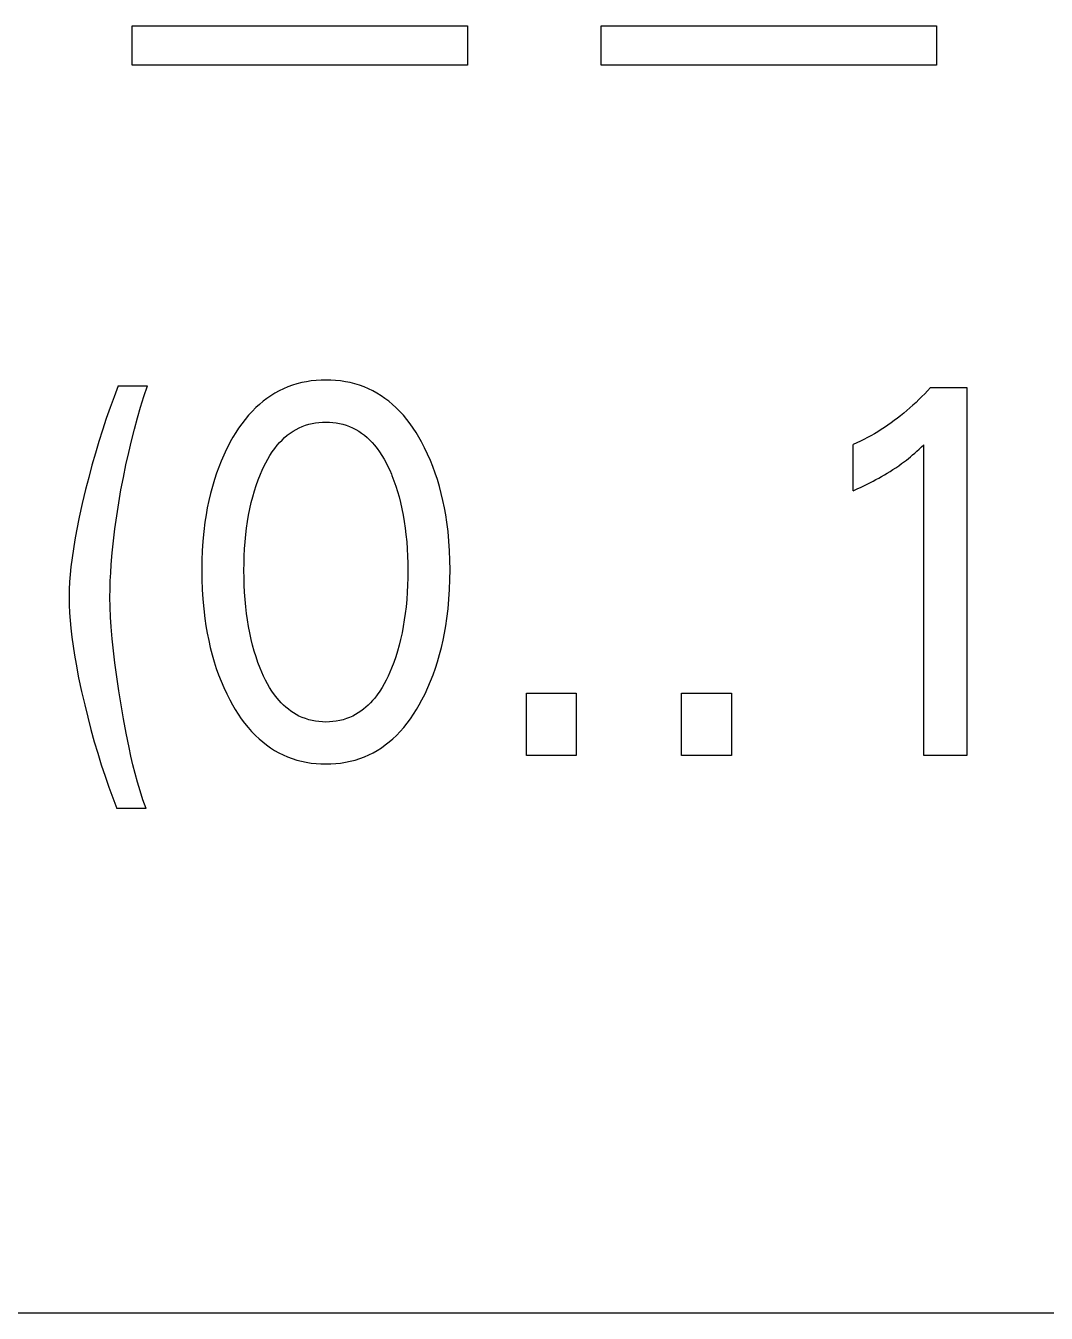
# Model space of a CAD drawing. Extents: x 0 to 420, y 0 to 297.
# Drawn here: x 153.18 to 157.31, y 172.83 to 178.05 of the extents above; entities that cross this region are included whole.
import ezdxf

# ---------------------------------------------------------------- set-up
doc = ezdxf.new("R2010")
doc.units = 0
doc.header["$LTSCALE"] = 23.1
doc.layers.add('10000_FRONT', color=7, linetype='CONTINUOUS')

msp = doc.modelspace()

# ---------------------------------------------------------------- linework, layer by layer
at = {"layer": '10000_FRONT', "color": 7, "linetype": 'CONTINUOUS'}
for p, q in [((153.6104, 177.8854), (153.6104, 178.0456)), ((153.6104, 178.0456), (154.9688, 178.0456)), ((154.9688, 178.0456), (154.9688, 177.8854)), ((155.5111, 177.8854), (155.5111, 178.0456)), ((155.5111, 178.0456), (156.8696, 178.0456)), ((156.8696, 178.0456), (156.8696, 177.8854)), ((154.9688, 177.8854), (153.6104, 177.8854)), ((156.8696, 177.8854), (155.5111, 177.8854)), ((153.5534, 176.586), (153.5366, 176.542)), ((153.5534, 176.586), (153.6718, 176.586)), ((153.6576, 176.5431), (153.6718, 176.586)), ((154.2229, 176.574), (154.2055, 176.5655)), ((154.2406, 176.5815), (154.2229, 176.574)), ((154.2591, 176.5883), (154.2406, 176.5815)), ((154.2779, 176.594), (154.2591, 176.5883)), ((154.297, 176.5988), (154.2779, 176.594)), ((154.3163, 176.6027), (154.297, 176.5988)), ((154.3358, 176.6057), (154.3163, 176.6027)), ((154.3555, 176.6077), (154.3358, 176.6057)), ((154.3753, 176.609), (154.3555, 176.6077)), ((154.3951, 176.6094), (154.3753, 176.609)), ((154.4149, 176.609), (154.3951, 176.6094)), ((154.4347, 176.6078), (154.4149, 176.609)), ((154.4544, 176.6057), (154.4347, 176.6078)), ((154.474, 176.6027), (154.4544, 176.6057)), ((154.4934, 176.5988), (154.474, 176.6027)), ((154.5125, 176.594), (154.4934, 176.5988)), ((154.5314, 176.5883), (154.5125, 176.594)), ((154.5499, 176.5815), (154.5314, 176.5883)), ((154.5677, 176.574), (154.5499, 176.5815)), ((154.5851, 176.5655), (154.5677, 176.574)), ((156.8451, 176.5786), (156.8338, 176.5662)), ((156.8451, 176.5786), (156.993, 176.5786)), ((156.993, 176.5786), (156.993, 175.0871)), ((153.5366, 176.542), (153.5205, 176.4977)), ((153.6442, 176.4999), (153.6576, 176.5431)), ((154.1407, 176.5233), (154.1258, 176.5109)), ((154.1561, 176.535), (154.1407, 176.5233)), ((154.1721, 176.5459), (154.1561, 176.535)), ((154.1886, 176.5561), (154.1721, 176.5459)), ((154.2055, 176.5655), (154.1886, 176.5561)), ((154.602, 176.5561), (154.5851, 176.5655)), ((154.6185, 176.546), (154.602, 176.5561)), ((154.6345, 176.535), (154.6185, 176.546)), ((154.6499, 176.5233), (154.6345, 176.535)), ((154.6648, 176.5109), (154.6499, 176.5233)), ((156.7868, 176.5188), (156.7746, 176.5074)), ((156.7989, 176.5304), (156.7868, 176.5188)), ((156.8107, 176.5421), (156.7989, 176.5304)), ((156.8224, 176.5541), (156.8107, 176.5421)), ((156.8338, 176.5662), (156.8224, 176.5541)), ((153.5205, 176.4977), (153.505, 176.4532)), ((153.6315, 176.4564), (153.6442, 176.4999)), ((154.0813, 176.4664), (154.0674, 176.4496)), ((154.096, 176.4825), (154.0813, 176.4664)), ((154.1114, 176.4979), (154.096, 176.4825)), ((154.1258, 176.5109), (154.1114, 176.4979)), ((154.6791, 176.4979), (154.6648, 176.5109)), ((154.6945, 176.4825), (154.6791, 176.4979)), ((154.7091, 176.4664), (154.6945, 176.4825)), ((154.723, 176.4496), (154.7091, 176.4664)), ((156.7244, 176.4648), (156.7117, 176.4548)), ((156.7371, 176.475), (156.7244, 176.4648)), ((156.7495, 176.4854), (156.7371, 176.475)), ((156.7621, 176.4963), (156.7495, 176.4854)), ((156.7746, 176.5074), (156.7621, 176.4963)), ((153.505, 176.4532), (153.4897, 176.4067)), ((153.6188, 176.4097), (153.6315, 176.4564)), ((154.0415, 176.4145), (154.0296, 176.3962)), ((154.0541, 176.4323), (154.0415, 176.4145)), ((154.0674, 176.4496), (154.0541, 176.4323)), ((154.2741, 176.4093), (154.2867, 176.4158)), ((154.2867, 176.4158), (154.2994, 176.4214)), ((154.2994, 176.4214), (154.3124, 176.4262)), ((154.3124, 176.4262), (154.3258, 176.4303)), ((154.3258, 176.4303), (154.3393, 176.4336)), ((154.3393, 176.4336), (154.3531, 176.4361)), ((154.3531, 176.4361), (154.367, 176.4379)), ((154.367, 176.4379), (154.381, 176.439)), ((154.381, 176.439), (154.3951, 176.4393)), ((154.3951, 176.4393), (154.4091, 176.439)), ((154.4091, 176.439), (154.4231, 176.4379)), ((154.4231, 176.4379), (154.437, 176.4361)), ((154.437, 176.4361), (154.4508, 176.4336)), ((154.4508, 176.4336), (154.4644, 176.4303)), ((154.4644, 176.4303), (154.4777, 176.4262)), ((154.4777, 176.4262), (154.4908, 176.4214)), ((154.4908, 176.4214), (154.5035, 176.4158)), ((154.5035, 176.4158), (154.5161, 176.4093)), ((154.7362, 176.4323), (154.723, 176.4496)), ((154.7487, 176.4145), (154.7362, 176.4323)), ((154.7606, 176.3962), (154.7487, 176.4145)), ((156.6589, 176.4173), (156.6453, 176.4085)), ((156.6723, 176.4263), (156.6589, 176.4173)), ((156.6856, 176.4356), (156.6723, 176.4263)), ((156.6987, 176.4451), (156.6856, 176.4356)), ((156.7117, 176.4548), (156.6987, 176.4451)), ((153.475, 176.3599), (153.4609, 176.3129)), ((153.4897, 176.4067), (153.475, 176.3599)), ((153.5958, 176.3158), (153.6069, 176.3628)), ((153.6069, 176.3628), (153.6188, 176.4097)), ((154.0183, 176.3775), (154.0075, 176.3585)), ((154.0296, 176.3962), (154.0183, 176.3775)), ((154.2076, 176.356), (154.2175, 176.3663)), ((154.2175, 176.3663), (154.2279, 176.3761)), ((154.2279, 176.3761), (154.2388, 176.3853)), ((154.2388, 176.3853), (154.2501, 176.394)), ((154.2501, 176.394), (154.2619, 176.402)), ((154.2619, 176.402), (154.2741, 176.4093)), ((154.5161, 176.4093), (154.5282, 176.402)), ((154.5282, 176.402), (154.54, 176.394)), ((154.54, 176.394), (154.5513, 176.3853)), ((154.5513, 176.3853), (154.5622, 176.3761)), ((154.5622, 176.3761), (154.5726, 176.3663)), ((154.5726, 176.3663), (154.5825, 176.356)), ((154.7719, 176.3775), (154.7606, 176.3962)), ((154.7826, 176.3585), (154.7719, 176.3775)), ((156.5615, 176.3615), (156.547, 176.3545)), ((156.5758, 176.3687), (156.5615, 176.3615)), ((156.59, 176.3761), (156.5758, 176.3687)), ((156.604, 176.3838), (156.59, 176.3761)), ((156.6179, 176.3918), (156.604, 176.3838)), ((156.6317, 176.4), (156.6179, 176.3918)), ((156.6453, 176.4085), (156.6317, 176.4)), ((153.4609, 176.3129), (153.447, 176.2638)), ((153.5846, 176.2653), (153.5958, 176.3158)), ((153.9921, 176.3287), (153.9808, 176.3048)), ((154.0041, 176.3521), (153.9921, 176.3287)), ((154.0075, 176.3585), (154.0041, 176.3521)), ((154.1681, 176.3038), (154.1775, 176.3181)), ((154.1775, 176.3181), (154.1875, 176.3319)), ((154.1875, 176.3319), (154.1982, 176.3453)), ((154.1982, 176.3453), (154.2076, 176.356)), ((154.5825, 176.356), (154.592, 176.3453)), ((154.592, 176.3453), (154.6026, 176.3319)), ((154.6026, 176.3319), (154.6126, 176.3181)), ((154.6126, 176.3181), (154.622, 176.3038)), ((154.7954, 176.334), (154.7826, 176.3585)), ((154.8073, 176.3092), (154.7954, 176.334)), ((154.8184, 176.2839), (154.8073, 176.3092)), ((156.547, 176.3545), (156.5325, 176.3479)), ((156.5325, 176.1608), (156.5325, 176.3479)), ((156.7728, 176.3056), (156.7815, 176.3132)), ((156.7815, 176.3132), (156.7902, 176.3208)), ((156.7902, 176.3208), (156.7996, 176.3294)), ((156.7996, 176.3294), (156.809, 176.3381)), ((156.809, 176.3381), (156.8182, 176.3468)), ((156.8182, 175.0871), (156.8182, 176.3468)), ((153.447, 176.2638), (153.4338, 176.2145)), ((153.5742, 176.2147), (153.5846, 176.2653)), ((153.9606, 176.2561), (153.9516, 176.2314)), ((153.9703, 176.2806), (153.9606, 176.2561)), ((153.9808, 176.3048), (153.9703, 176.2806)), ((154.1364, 176.2434), (154.1435, 176.2589)), ((154.1435, 176.2589), (154.1512, 176.2742)), ((154.1512, 176.2742), (154.1594, 176.2892)), ((154.1594, 176.2892), (154.1681, 176.3038)), ((154.622, 176.3038), (154.6307, 176.2892)), ((154.6307, 176.2892), (154.6389, 176.2742)), ((154.6389, 176.2742), (154.6466, 176.2589)), ((154.6466, 176.2589), (154.6538, 176.2434)), ((154.8287, 176.2584), (154.8184, 176.2839)), ((154.8381, 176.2325), (154.8287, 176.2584)), ((156.7053, 176.2541), (156.7169, 176.2621)), ((156.7169, 176.2621), (156.7283, 176.2704)), ((156.7283, 176.2704), (156.7396, 176.2788)), ((156.7396, 176.2788), (156.7478, 176.2851)), ((156.7478, 176.2851), (156.756, 176.2916)), ((156.756, 176.2916), (156.764, 176.2982)), ((156.764, 176.2982), (156.7728, 176.3056)), ((153.4338, 176.2145), (153.4212, 176.165)), ((153.5645, 176.164), (153.5742, 176.2147)), ((153.9433, 176.2064), (153.9349, 176.1781)), ((153.9516, 176.2314), (153.9433, 176.2064)), ((154.1127, 176.1825), (154.1208, 176.2053)), ((154.1208, 176.2053), (154.1296, 176.2278)), ((154.1296, 176.2278), (154.1364, 176.2434)), ((154.6538, 176.2434), (154.6605, 176.2278)), ((154.6605, 176.2278), (154.6625, 176.2228)), ((154.6625, 176.2228), (154.6709, 176.2013)), ((154.8468, 176.2064), (154.8381, 176.2325)), ((154.8553, 176.1781), (154.8468, 176.2064)), ((156.6126, 176.1994), (156.6243, 176.2056)), ((156.6243, 176.2056), (156.636, 176.2119)), ((156.636, 176.2119), (156.6475, 176.2184)), ((156.6475, 176.2184), (156.659, 176.225)), ((156.659, 176.225), (156.6704, 176.2318)), ((156.6704, 176.2318), (156.6817, 176.2387)), ((156.6817, 176.2387), (156.6935, 176.2463)), ((156.6935, 176.2463), (156.7053, 176.2541)), ((153.4212, 176.165), (153.4078, 176.1094)), ((153.5554, 176.1115), (153.5645, 176.164)), ((153.9349, 176.1781), (153.9272, 176.1495)), ((154.0986, 176.1364), (154.1053, 176.1596)), ((154.1053, 176.1596), (154.1127, 176.1825)), ((154.6709, 176.2013), (154.6785, 176.1795)), ((154.6785, 176.1795), (154.6855, 176.1575)), ((154.6855, 176.1575), (154.6918, 176.1354)), ((154.8629, 176.1495), (154.8553, 176.1781)), ((156.5325, 176.1608), (156.5486, 176.1682)), ((156.5486, 176.1682), (156.5648, 176.1757)), ((156.5648, 176.1757), (156.5808, 176.1834)), ((156.5808, 176.1834), (156.5968, 176.1913)), ((156.5968, 176.1913), (156.6126, 176.1994)), ((153.4078, 176.1094), (153.3954, 176.0536)), ((153.5472, 176.0588), (153.5554, 176.1115)), ((153.9205, 176.1207), (153.9145, 176.0918)), ((153.9272, 176.1495), (153.9205, 176.1207)), ((154.0868, 176.0873), (154.0926, 176.1131)), ((154.0926, 176.1131), (154.0986, 176.1364)), ((154.6918, 176.1354), (154.6975, 176.1131)), ((154.6975, 176.1131), (154.7033, 176.0873)), ((154.8697, 176.1207), (154.8629, 176.1495)), ((154.8757, 176.0918), (154.8697, 176.1207)), ((153.3954, 176.0536), (153.3842, 175.9975)), ((153.5399, 176.006), (153.5472, 176.0588)), ((153.9092, 176.0627), (153.9048, 176.0334)), ((153.9145, 176.0918), (153.9092, 176.0627)), ((154.0773, 176.0354), (154.0817, 176.0614)), ((154.0817, 176.0614), (154.0868, 176.0873)), ((154.7033, 176.0873), (154.7084, 176.0614)), ((154.7084, 176.0614), (154.7128, 176.0354)), ((154.8809, 176.0627), (154.8757, 176.0918)), ((154.8854, 176.0334), (154.8809, 176.0627)), ((153.3842, 175.9975), (153.3776, 175.9614)), ((153.534, 175.9578), (153.5399, 176.006)), ((153.9, 175.9949), (153.8964, 175.9562)), ((153.9048, 176.0334), (153.9, 175.9949)), ((154.0704, 175.983), (154.0736, 176.0092)), ((154.0736, 176.0092), (154.0773, 176.0354)), ((154.7128, 176.0354), (154.7166, 176.0092)), ((154.7166, 176.0092), (154.7197, 175.983)), ((154.8901, 175.9949), (154.8854, 176.0334)), ((154.8937, 175.9562), (154.8901, 175.9949)), ((153.3776, 175.9614), (153.3717, 175.9251)), ((153.5291, 175.9095), (153.534, 175.9578)), ((153.8964, 175.9562), (153.8939, 175.9174)), ((154.0656, 175.925), (154.0677, 175.954)), ((154.0677, 175.954), (154.0704, 175.983)), ((154.7197, 175.983), (154.7225, 175.954)), ((154.7225, 175.954), (154.7245, 175.925)), ((154.8962, 175.9174), (154.8937, 175.9562)), ((153.3717, 175.9251), (153.3664, 175.8887)), ((153.5251, 175.8611), (153.5291, 175.9095)), ((153.8939, 175.9174), (153.8924, 175.8786)), ((154.0633, 175.8667), (154.0642, 175.8959)), ((154.0642, 175.8959), (154.0656, 175.925)), ((154.7245, 175.925), (154.726, 175.8959)), ((154.726, 175.8959), (154.7268, 175.8667)), ((154.8977, 175.8786), (154.8962, 175.9174)), ((153.362, 175.8523), (153.3589, 175.8216)), ((153.3664, 175.8887), (153.362, 175.8523)), ((153.5229, 175.8282), (153.5251, 175.8611)), ((153.8924, 175.8786), (153.8919, 175.8397)), ((153.8919, 175.8397), (153.8924, 175.8002)), ((154.063, 175.8376), (154.0633, 175.8667)), ((154.0633, 175.808), (154.063, 175.8376)), ((154.7268, 175.8667), (154.7271, 175.8376)), ((154.7271, 175.8376), (154.7268, 175.808)), ((154.8982, 175.8397), (154.8977, 175.8786)), ((154.8978, 175.8003), (154.8982, 175.8397)), ((153.3566, 175.7908), (153.3551, 175.76)), ((153.3589, 175.8216), (153.3566, 175.7908)), ((153.5204, 175.7622), (153.5213, 175.7952)), ((153.5213, 175.7952), (153.5229, 175.8282)), ((153.8924, 175.8002), (153.8938, 175.7607)), ((154.0641, 175.7785), (154.0633, 175.808)), ((154.7268, 175.808), (154.726, 175.7785)), ((154.8963, 175.7609), (154.8978, 175.8003)), ((153.3551, 175.76), (153.3546, 175.7292)), ((153.5201, 175.7292), (153.5204, 175.7622)), ((153.8938, 175.7607), (153.8963, 175.7213)), ((154.0655, 175.749), (154.0641, 175.7785)), ((154.0676, 175.7195), (154.0655, 175.749)), ((154.7246, 175.749), (154.7225, 175.7195)), ((154.726, 175.7785), (154.7246, 175.749)), ((154.8939, 175.7216), (154.8963, 175.7609)), ((153.3546, 175.7292), (153.355, 175.6977)), ((153.355, 175.6977), (153.3564, 175.6663)), ((153.5208, 175.6889), (153.5201, 175.7292)), ((153.5226, 175.6487), (153.5208, 175.6889)), ((153.8963, 175.7213), (153.8998, 175.6819)), ((153.8998, 175.6819), (153.9046, 175.6427)), ((154.0703, 175.6901), (154.0676, 175.7195)), ((154.0734, 175.6634), (154.0703, 175.6901)), ((154.7198, 175.6901), (154.7167, 175.6634)), ((154.7225, 175.7195), (154.7198, 175.6901)), ((154.8856, 175.6432), (154.8903, 175.6823)), ((154.8903, 175.6823), (154.8939, 175.7216)), ((153.3564, 175.6663), (153.3586, 175.6349)), ((153.3586, 175.6349), (153.3616, 175.6036)), ((153.5252, 175.6085), (153.5226, 175.6487)), ((153.9046, 175.6427), (153.909, 175.613)), ((154.0771, 175.6369), (154.0734, 175.6634)), ((154.0815, 175.6104), (154.0771, 175.6369)), ((154.713, 175.6369), (154.7087, 175.6104)), ((154.7167, 175.6634), (154.713, 175.6369)), ((154.8812, 175.6135), (154.8856, 175.6432)), ((153.3616, 175.6036), (153.3658, 175.567)), ((153.5293, 175.5599), (153.5252, 175.6085)), ((153.909, 175.613), (153.9141, 175.5835)), ((153.9141, 175.5835), (153.92, 175.554)), ((154.0865, 175.5841), (154.0815, 175.6104)), ((154.0922, 175.5579), (154.0865, 175.5841)), ((154.7037, 175.5841), (154.6979, 175.5579)), ((154.7087, 175.6104), (154.7037, 175.5841)), ((154.8701, 175.5545), (154.876, 175.5839)), ((154.876, 175.5839), (154.8812, 175.6135)), ((153.3658, 175.567), (153.3707, 175.5306)), ((153.3707, 175.5306), (153.3763, 175.4942)), ((153.5344, 175.5115), (153.5293, 175.5599)), ((153.92, 175.554), (153.9267, 175.5248)), ((153.9267, 175.5248), (153.9342, 175.4957)), ((154.0981, 175.5341), (154.0922, 175.5579)), ((154.1047, 175.5106), (154.0981, 175.5341)), ((154.692, 175.5341), (154.6854, 175.5106)), ((154.6979, 175.5579), (154.692, 175.5341)), ((154.856, 175.4962), (154.8635, 175.5253)), ((154.8635, 175.5253), (154.8701, 175.5545)), ((153.3763, 175.4942), (153.3825, 175.458)), ((153.5403, 175.4632), (153.5344, 175.5115)), ((153.9342, 175.4957), (153.9425, 175.4669)), ((154.112, 175.4872), (154.1047, 175.5106)), ((154.1199, 175.464), (154.112, 175.4872)), ((154.6782, 175.4872), (154.6702, 175.464)), ((154.6854, 175.5106), (154.6782, 175.4872)), ((154.8476, 175.4674), (154.856, 175.4962)), ((153.3825, 175.458), (153.3931, 175.4025)), ((153.548, 175.4064), (153.5403, 175.4632)), ((153.9425, 175.4669), (153.951, 175.4404)), ((153.951, 175.4404), (153.9603, 175.4142)), ((154.1287, 175.4411), (154.1199, 175.464)), ((154.1354, 175.425), (154.1287, 175.4411)), ((154.1426, 175.409), (154.1354, 175.425)), ((154.6547, 175.425), (154.6476, 175.409)), ((154.6614, 175.4411), (154.6547, 175.425)), ((154.6702, 175.464), (154.6614, 175.4411)), ((154.8298, 175.4145), (154.8391, 175.4408)), ((154.8391, 175.4408), (154.8476, 175.4674)), ((153.3931, 175.4025), (153.4048, 175.3473)), ((153.5564, 175.3498), (153.548, 175.4064)), ((153.9603, 175.4142), (153.9704, 175.3883)), ((153.9704, 175.3883), (153.9813, 175.3626)), ((154.1502, 175.3933), (154.1426, 175.409)), ((154.1584, 175.3779), (154.1502, 175.3933)), ((154.1672, 175.3628), (154.1584, 175.3779)), ((154.6317, 175.3779), (154.623, 175.3628)), ((154.6399, 175.3933), (154.6317, 175.3779)), ((154.6476, 175.409), (154.6399, 175.3933)), ((154.8088, 175.3628), (154.8197, 175.3885)), ((154.8197, 175.3885), (154.8298, 175.4145)), ((153.4048, 175.3473), (153.4175, 175.2922)), ((153.5655, 175.2933), (153.5564, 175.3498)), ((153.9813, 175.3626), (153.9931, 175.3373)), ((153.9931, 175.3373), (154.0057, 175.3124)), ((154.1765, 175.3481), (154.1672, 175.3628)), ((154.1866, 175.3338), (154.1765, 175.3481)), ((154.1973, 175.32), (154.1866, 175.3338)), ((154.2057, 175.3102), (154.1973, 175.32)), ((154.5928, 175.32), (154.5844, 175.3102)), ((154.6035, 175.3338), (154.5928, 175.32)), ((154.6136, 175.3481), (154.6035, 175.3338)), ((154.623, 175.3628), (154.6136, 175.3481)), ((154.7844, 175.3124), (154.797, 175.3374)), ((154.797, 175.3374), (154.8088, 175.3628)), ((155.208, 175.0871), (155.208, 175.3401)), ((155.208, 175.3401), (155.4097, 175.3401)), ((155.4097, 175.3401), (155.4097, 175.0871)), ((155.8369, 175.0871), (155.8369, 175.3401)), ((155.8369, 175.3401), (156.0386, 175.3401)), ((156.0386, 175.3401), (156.0386, 175.0871)), ((153.4175, 175.2922), (153.4298, 175.2423)), ((153.5754, 175.2354), (153.5655, 175.2933)), ((154.0057, 175.3124), (154.0164, 175.2929)), ((154.0164, 175.2929), (154.0277, 175.2736)), ((154.0277, 175.2736), (154.0396, 175.2547)), ((154.2145, 175.3008), (154.2057, 175.3102)), ((154.2236, 175.2917), (154.2145, 175.3008)), ((154.2331, 175.283), (154.2236, 175.2917)), ((154.243, 175.2748), (154.2331, 175.283)), ((154.2533, 175.2671), (154.243, 175.2748)), ((154.2639, 175.2599), (154.2533, 175.2671)), ((154.5369, 175.2671), (154.5263, 175.2599)), ((154.5471, 175.2748), (154.5369, 175.2671)), ((154.557, 175.283), (154.5471, 175.2748)), ((154.5665, 175.2917), (154.557, 175.283)), ((154.5757, 175.3008), (154.5665, 175.2917)), ((154.5844, 175.3102), (154.5757, 175.3008)), ((154.7507, 175.2547), (154.7625, 175.2736)), ((154.7625, 175.2736), (154.7738, 175.2929)), ((154.7738, 175.2929), (154.7844, 175.3124)), ((153.4298, 175.2423), (153.4428, 175.1926)), ((153.5861, 175.1776), (153.5754, 175.2354)), ((154.0396, 175.2547), (154.0522, 175.2363)), ((154.0522, 175.2363), (154.0655, 175.2184)), ((154.0655, 175.2184), (154.0795, 175.201)), ((154.2748, 175.2533), (154.2639, 175.2599)), ((154.2861, 175.2474), (154.2748, 175.2533)), ((154.2989, 175.2416), (154.2861, 175.2474)), ((154.312, 175.2367), (154.2989, 175.2416)), ((154.3254, 175.2325), (154.312, 175.2367)), ((154.339, 175.2291), (154.3254, 175.2325)), ((154.3528, 175.2265), (154.339, 175.2291)), ((154.3668, 175.2246), (154.3528, 175.2265)), ((154.3809, 175.2235), (154.3668, 175.2246)), ((154.3951, 175.2231), (154.3809, 175.2235)), ((154.4092, 175.2235), (154.3951, 175.2231)), ((154.4233, 175.2246), (154.4092, 175.2235)), ((154.4373, 175.2265), (154.4233, 175.2246)), ((154.4511, 175.2291), (154.4373, 175.2265)), ((154.4648, 175.2325), (154.4511, 175.2291)), ((154.4782, 175.2367), (154.4648, 175.2325)), ((154.4913, 175.2416), (154.4782, 175.2367)), ((154.504, 175.2474), (154.4913, 175.2416)), ((154.5153, 175.2533), (154.504, 175.2474)), ((154.5263, 175.2599), (154.5153, 175.2533)), ((154.711, 175.201), (154.7249, 175.2184)), ((154.7249, 175.2184), (154.7381, 175.2363)), ((154.7381, 175.2363), (154.7507, 175.2547)), ((153.4428, 175.1926), (153.4566, 175.1431)), ((153.5976, 175.1199), (153.5861, 175.1776)), ((154.0795, 175.201), (154.0942, 175.1843)), ((154.0942, 175.1843), (154.1098, 175.1683)), ((154.1098, 175.1683), (154.1241, 175.1549)), ((154.6664, 175.1549), (154.6808, 175.1683)), ((154.6808, 175.1683), (154.6963, 175.1843)), ((154.6963, 175.1843), (154.711, 175.201)), ((153.4566, 175.1431), (153.4704, 175.0962)), ((153.6052, 175.0846), (153.5976, 175.1199)), ((154.1241, 175.1549), (154.139, 175.1422)), ((154.139, 175.1422), (154.1545, 175.1301)), ((154.1545, 175.1301), (154.1706, 175.1188)), ((154.1706, 175.1188), (154.1871, 175.1082)), ((154.1871, 175.1082), (154.2042, 175.0985)), ((154.5864, 175.0985), (154.6034, 175.1082)), ((154.6034, 175.1082), (154.62, 175.1187)), ((154.62, 175.1187), (154.636, 175.1301)), ((154.636, 175.1301), (154.6515, 175.1421)), ((154.6515, 175.1421), (154.6664, 175.1549)), ((153.4704, 175.0962), (153.4849, 175.0495)), ((153.6132, 175.0494), (153.6052, 175.0846)), ((154.2042, 175.0985), (154.2217, 175.0897)), ((154.2217, 175.0897), (154.2396, 175.0819)), ((154.2396, 175.0819), (154.2581, 175.0749)), ((154.2581, 175.0749), (154.2771, 175.069)), ((154.2771, 175.069), (154.2963, 175.064)), ((154.2963, 175.064), (154.3157, 175.06)), ((154.3157, 175.06), (154.3354, 175.0569)), ((154.3354, 175.0569), (154.3552, 175.0548)), ((154.3552, 175.0548), (154.3751, 175.0535)), ((154.4151, 175.0535), (154.435, 175.0547)), ((154.435, 175.0547), (154.4549, 175.0569)), ((154.4549, 175.0569), (154.4746, 175.06)), ((154.4746, 175.06), (154.4941, 175.064)), ((154.4941, 175.064), (154.5134, 175.069)), ((154.5134, 175.069), (154.5323, 175.0749)), ((154.5323, 175.0749), (154.551, 175.0819)), ((154.551, 175.0819), (154.5689, 175.0897)), ((154.5689, 175.0897), (154.5864, 175.0985)), ((155.4097, 175.0871), (155.208, 175.0871)), ((156.0386, 175.0871), (155.8369, 175.0871)), ((156.993, 175.0871), (156.8182, 175.0871)), ((153.4849, 175.0495), (153.5001, 175.0031)), ((153.5001, 175.0031), (153.5153, 174.9592)), ((153.6219, 175.0144), (153.6132, 175.0494)), ((153.6312, 174.9796), (153.6219, 175.0144)), ((154.3751, 175.0535), (154.3951, 175.0531)), ((154.3951, 175.0531), (154.4151, 175.0535)), ((153.5153, 174.9592), (153.5312, 174.9156)), ((153.6418, 174.9435), (153.6312, 174.9796)), ((153.5312, 174.9156), (153.5479, 174.8723)), ((153.6535, 174.9077), (153.6418, 174.9435)), ((153.6663, 174.8723), (153.6535, 174.9077)), ((153.6663, 174.8723), (153.5479, 174.8723)), ((174.706, 172.8264), (141.206, 172.8264))]:
    msp.add_line(p, q, dxfattribs=at)

doc.saveas('drawing.dxf')
